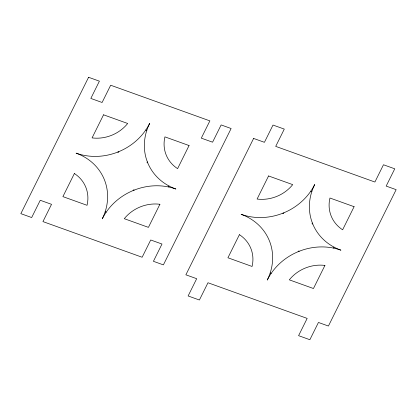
<?xml version="1.0" encoding="UTF-8"?>
<svg xmlns="http://www.w3.org/2000/svg" width="417" height="417" viewBox="0 0 417 417"><rect width="100%" height="100%" fill="white"/><g stroke="black" fill="none" stroke-linecap="round" stroke-linejoin="round"><path stroke-width="0.63" d="M118.85 151.637L118.506 152.325L117.787 152.069M133.127 190.538L133.466 189.85L134.185 190.105M147.357 161.885L147.013 162.573L147.733 162.833M168.504 186.946L168.994 185.966M283.873 212.79L283.534 213.478L282.815 213.217M298.15 251.691L298.494 250.998L299.213 251.258M312.385 223.038L312.041 223.726L312.76 223.986M333.532 248.099L334.017 247.119M145.794 129.989L146.815 130.359M310.821 191.142L311.843 191.512M105.157 211.815L106.179 212.185M270.185 272.968L271.206 273.333M88.581 77.281L20.85 213.655L31.666 217.544L40.246 200.275L51.526 204.325L42.946 221.599L142.14 257.253L150.714 239.978L161.994 244.034L153.414 261.308L163.391 264.889L231.122 128.519L221.146 124.933L212.576 142.192L201.296 138.136L209.871 120.878L110.677 85.224L102.108 102.483L90.828 98.433L99.397 81.169L88.581 77.281M74.377 173.529L62.904 196.626L87.049 205.305A36.097 32.13 -23.2 0 0 74.377 173.529M103.546 114.805L92.074 137.902A36.097 32.13 -23.2 0 0 127.685 123.484L103.546 114.805M159.904 204.273L148.431 227.369L124.287 218.69A36.097 32.13 -23.2 0 1 159.904 204.273M189.068 145.543L177.595 168.645A36.097 32.13 -23.2 0 1 164.923 136.87L189.068 145.543M253.609 138.434L185.878 274.808L196.694 278.697L188.124 295.955L199.399 300.011L207.974 282.752L307.162 318.406L298.593 335.664L309.867 339.719L318.442 322.456L328.419 326.042L396.15 189.667L386.173 186.086L394.753 168.812L383.473 164.757L374.899 182.031L275.705 146.377L284.285 129.103L273.005 125.053L264.425 142.322L253.609 138.434M239.405 234.682L227.932 257.779L252.077 266.458A36.097 32.13 -23.2 0 0 239.405 234.682M268.569 175.958L257.096 199.055A36.097 32.13 -23.2 0 0 292.713 184.632L268.569 175.958M324.926 265.426L313.454 288.522L289.315 279.843A36.097 32.13 -23.2 0 1 324.926 265.426M354.096 206.696L342.623 229.793A36.097 32.13 -23.2 0 1 329.951 198.018L354.096 206.696M149.693 123.354A56.149 49.983 -23.2 0 0 175.875 189.021A56.149 49.983 -23.2 0 0 102.28 218.816A56.149 49.983 -23.2 0 0 76.097 153.154A56.149 49.983 -23.2 0 0 149.693 123.354M267.307 279.969A56.149 49.983 -23.2 0 0 241.125 214.307A56.149 49.983 -23.2 0 0 314.72 184.507A56.149 49.983 -23.2 0 0 340.903 250.169A56.149 49.983 -23.2 0 0 267.307 279.969"/></g></svg>
